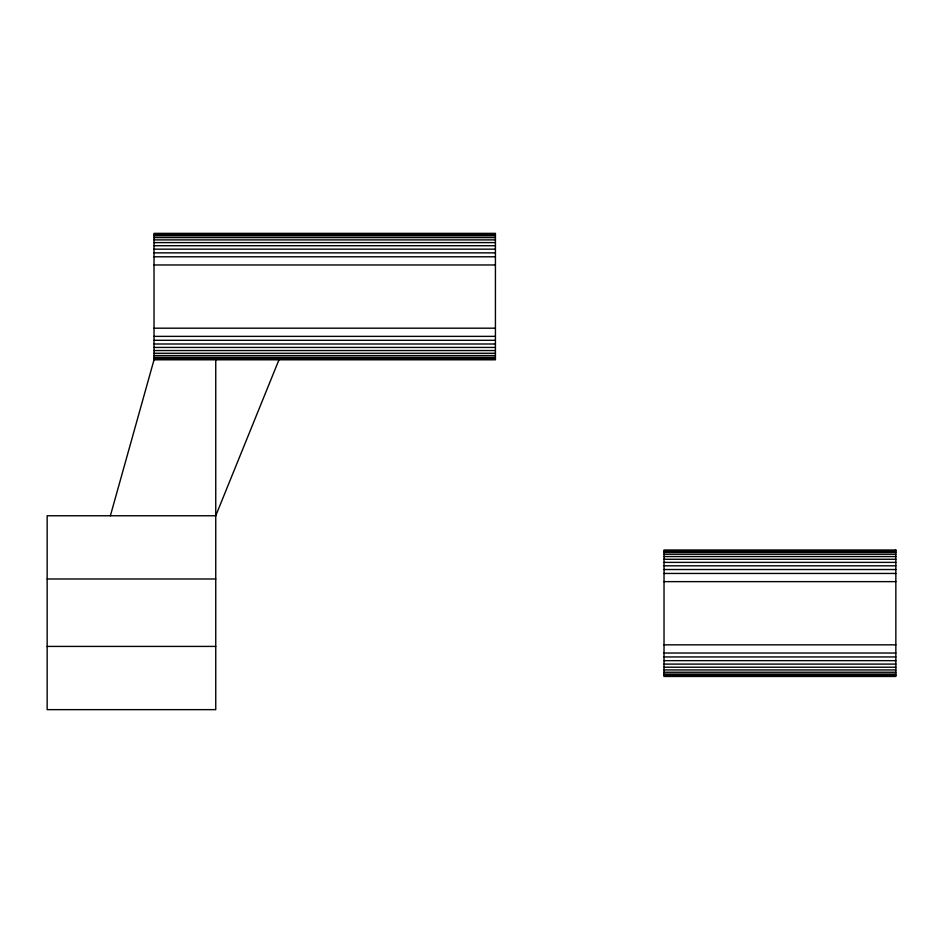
<?xml version="1.0" encoding="UTF-8"?>
<svg xmlns="http://www.w3.org/2000/svg" width="943" height="943" viewBox="0 0 943 943"><rect width="100%" height="100%" fill="white"/><g stroke="black" fill="none" stroke-linecap="round" stroke-linejoin="round"><path stroke-width="1.41" d="M110.378 515.762L154.027 359.802L154.027 233.357L495.429 233.357L495.429 359.802L154.027 359.802M278.975 359.802L215.747 515.762L47.15 515.762L47.15 709.643L215.747 709.643L215.747 359.802M154.027 234.43L495.429 234.43M154.027 235.762L495.429 235.762M154.027 237.589L495.429 237.589M154.027 239.887L495.429 239.887M154.027 242.61L495.429 242.61M154.027 245.722L495.429 245.722M154.027 249.164L495.429 249.164M154.027 252.865L495.429 252.865M154.027 256.791L495.429 256.791M154.027 264.971L495.429 264.971M154.027 328.188L495.429 328.188M154.027 336.368L495.429 336.368M154.027 340.293L495.429 340.293M154.027 343.995L495.429 343.995M154.027 347.437L495.429 347.437M154.027 350.548L495.429 350.548M154.027 353.271L495.429 353.271M154.027 355.57L495.429 355.57M154.027 357.397L495.429 357.397M154.027 358.729L495.429 358.729M664.025 551.089L895.85 551.089M664.025 552.421L895.85 552.421M664.025 554.248L895.85 554.248M664.025 556.547L895.85 556.547M664.025 559.27L895.85 559.27M664.025 562.382L895.85 562.382M664.025 565.824L895.85 565.824M664.025 569.525L895.85 569.525M664.025 573.45L895.85 573.45M47.15 578.978L215.747 578.978M664.025 581.631L895.85 581.631M664.025 644.847L895.85 644.847M47.15 646.415L215.747 646.415M664.025 653.028L895.85 653.028M664.025 656.953L895.85 656.953M664.025 660.654L895.85 660.654M664.025 664.096L895.85 664.096M664.025 667.208L895.85 667.208M664.025 669.931L895.85 669.931M664.025 672.229L895.85 672.229M664.025 674.056L895.85 674.056M664.025 675.388L895.85 675.388M895.85 550.017L664.025 550.017L664.025 676.461L895.85 676.461L895.85 550.017"/></g></svg>
